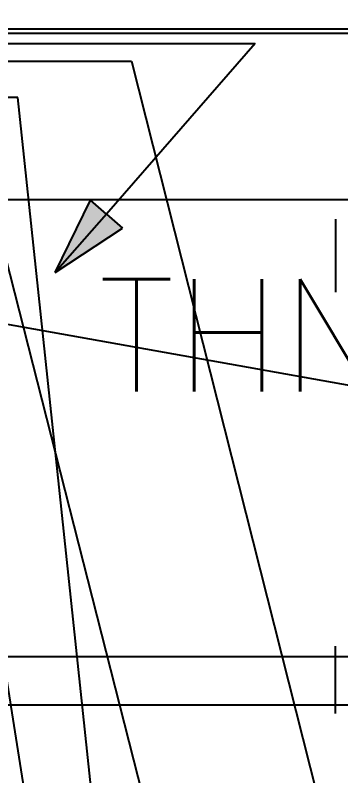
# Model space of a CAD drawing. Header units: inches. Extents: x 567429 to 582707, y 126347 to 133675.
# Drawn here: x 579857.4 to 579915.4, y 131630 to 131765.4 of the extents above; entities that cross this region are included whole.
import ezdxf

# ---------------------------------------------------------------- set-up
doc = ezdxf.new("R2010")
doc.units = ezdxf.units.IN
doc.header["$MEASUREMENT"] = 0
for name, color, linetype in [('ELECT', 3, 'Continuous'), ('FIRE WIRE', 4, 'Continuous'), ('mobl', 11, 'Continuous'), ('NURSE CALL WIRE', 4, 'Continuous'), ('SOCKET', 3, 'Continuous'), ('SOCKET WIRE', 4, 'Continuous'), ('SOUND WIRE', 4, 'Continuous')]:
    doc.layers.add(name, color=color, linetype=linetype)
doc.styles.add('2floorplan$0$style1', font='romans.shx', dxfattribs={"height": 40})

# ---------------------------------------------------------------- blocks, each defined once
blk = doc.blocks.new('FELESH')
at = {"layer": 'ELECT', "ltscale": 5}
for points in [[(5.308, 6.5), (3.034, 7.968), (-0.075, -1.837)], [(5.308, 6.5), (3.034, 7.968), (-0.075, -1.837)], [(5.308, 6.5), (7.582, 5.032), (-0.075, -1.837)], [(5.308, 6.5), (7.582, 5.032), (-0.075, -1.837)]]:
    blk.add_hatch(color=4, dxfattribs=at).paths.add_polyline_path(points)
at = {"layer": 'ELECT', "color": 4, "ltscale": 5}
for p, q in [((20.967, 30.753), (5.308, 6.5)), ((5.308, 6.5), (-0.075, -1.837))]:
    blk.add_line(p, q, dxfattribs=at)
at = {"layer": 'ELECT', "color": 4}
for p, q in [((-0.075, -1.837), (3.034, 7.968)), ((5.308, 6.5), (3.034, 7.968)), ((5.308, 6.5), (7.582, 5.032)), ((-0.075, -1.837), (7.582, 5.032)), ((-0.075, -1.837), (7.582, 5.032))]:
    blk.add_line(p, q, dxfattribs=at)

msp = doc.modelspace()

# ---------------------------------------------------------------- linework, layer by layer
at = {"layer": 'FIRE WIRE'}
msp.add_line((579930.29, 131651.18), (579438.15, 131651.18), dxfattribs=at)
at = {"layer": 'mobl', "color": 15}
for p, q in [((579788.49, 131732.58), (579988.49, 131732.58)), ((579914.49, 131729.08), (579914.49, 131716.08)), ((579914.49, 131641.08), (579914.49, 131653.08)), ((579988.49, 131642.58), (579788.49, 131642.58))]:
    msp.add_line(p, q, dxfattribs=at)
at = {"layer": 'NURSE CALL WIRE'}
for p, q in [((579818.21, 131762.2), (580453.32, 131762.2)), ((579818.21, 131757.2), (579878.14, 131757.2)), ((579878.14, 131757.2), (580046.07, 131094.13)), ((579857.88, 131750.72), (579818.21, 131750.72)), ((579914.54, 131219.11), (579857.88, 131750.72))]:
    msp.add_line(p, q, dxfattribs=at)
at = {"layer": 'SOCKET WIRE'}
for p, q in [((579818.21, 131762.97), (580440.66, 131762.97)), ((579818.21, 131760.33), (579900.18, 131760.33)), ((579847.14, 131755.85), (579930.18, 131430.27)), ((579839.29, 131751.98), (579897.38, 131384.96))]:
    msp.add_line(p, q, dxfattribs=at)
at = {"layer": 'SOUND WIRE'}
msp.add_line((579386.58, 131794.38), (580087.46, 131668.99), dxfattribs=at)

# ---------------------------------------------------------------- block references
at = {"layer": 'SOCKET WIRE', "xscale": 1.395348837344287, "yscale": 1.395348837344287, "zscale": 1.395348837344287, "rotation": 351.7027309998673}
msp.add_blockref('FELESH', (579865.04, 131722.09), dxfattribs=at)

# ---------------------------------------------------------------- texts
at = {"layer": 'SOCKET', "color": 2, "style": '2floorplan$0$style1'}
msp.add_text('THNP5-12', height=20, dxfattribs=at).set_placement((579872.19, 131698.42))

doc.saveas('drawing.dxf')
